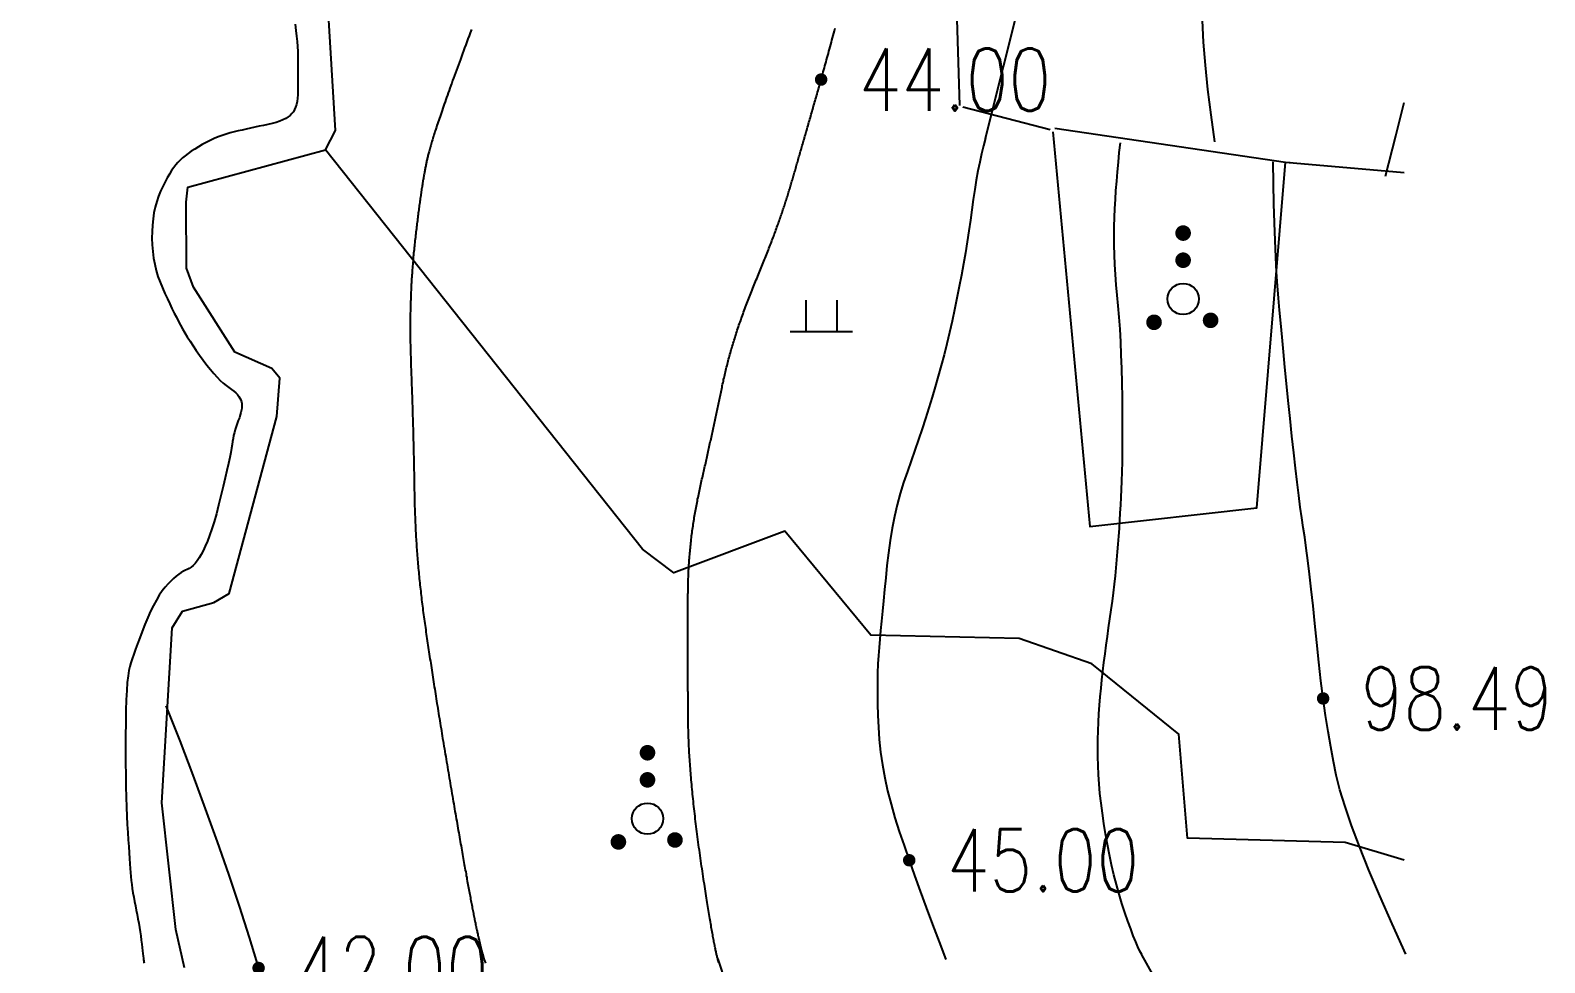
# Model space of a CAD drawing. Extents: x 39624947 to 39626627, y 3418539 to 3418836.
# Drawn here: x 39626517.46 to 39626565.97, y 3418711.38 to 3418741.25 of the extents above; entities that cross this region are included whole.
import ezdxf
from ezdxf.enums import TextEntityAlignment as Align

# ---------------------------------------------------------------- set-up
doc = ezdxf.new("R2010")
doc.units = 0
doc.layers.get('0').update_dxf_attribs({"linetype": 'CONTINUOUS'})
doc.layers.add('GCD', color=7, linetype='CONTINUOUS')
doc.layers.add('PUB_WALL', color=9, linetype='CONTINUOUS')
doc.styles.add('HZ', font='rs.shx', dxfattribs={"width": 0.8, "bigfont": 'hztxt.shx'})

# ---------------------------------------------------------------- blocks, each defined once
blk = doc.blocks.new('GC160')
at = {"const_width": 0.25}
for points in [[(1.584, 3.353, 1), (1.834, 3.353, 1)], [(1.584, 2.484, 1), (1.834, 2.484, 1)], [(0.652, 0.496, 1), (0.902, 0.496, 1)], [(2.464, 0.558, 1), (2.714, 0.558, 1)]]:
    blk.add_lwpolyline(points, format="xyb", close=True, dxfattribs=at)
blk.add_circle((1.709, 1.242), 0.5)
blk = doc.blocks.new('GC119')
for p, q in [((-0.5, 1), (-0.5, 0)), ((0.5, 1), (0.5, 0)), ((-1, 0), (1, 0))]:
    blk.add_line(p, q)
blk = doc.blocks.new('GC200')
at = {"linetype": 'Continuous', "const_width": 0.2, "flags": 128}
blk.add_lwpolyline([(-0.1, 0, 1), (0.1, 0, 1)], format="xyb", close=True, dxfattribs=at)
blk = doc.blocks.new('333377777')
at = {"layer": 'PUB_WALL', "color": 252, "ltscale": 0.01}
for points in [[(39623287.601, 3417515.616), (39623287.592, 3417515.648), (39623287.582, 3417515.678), (39623287.573, 3417515.708), (39623287.565, 3417515.737), (39623287.557, 3417515.765), (39623287.549, 3417515.792), (39623287.542, 3417515.819), (39623287.536, 3417515.845), (39623287.53, 3417515.871), (39623287.523, 3417515.898), (39623287.517, 3417515.926), (39623287.51, 3417515.956), (39623287.503, 3417515.987), (39623287.497, 3417516.019), (39623287.49, 3417516.052), (39623287.482, 3417516.087), (39623287.475, 3417516.122), (39623287.468, 3417516.159), (39623287.46, 3417516.197), (39623287.452, 3417516.237), (39623287.445, 3417516.277), (39623287.437, 3417516.319), (39623287.429, 3417516.362), (39623287.42, 3417516.406), (39623287.412, 3417516.451), (39623287.403, 3417516.497), (39623287.395, 3417516.545), (39623287.386, 3417516.594), (39623287.377, 3417516.644), (39623287.368, 3417516.695), (39623287.359, 3417516.748), (39623287.35, 3417516.801), (39623287.34, 3417516.856), (39623287.331, 3417516.912), (39623287.321, 3417516.97), (39623287.311, 3417517.028), (39623287.301, 3417517.088), (39623287.291, 3417517.149), (39623287.281, 3417517.211), (39623287.271, 3417517.274), (39623287.26, 3417517.339), (39623287.25, 3417517.404), (39623287.239, 3417517.471), (39623287.228, 3417517.539), (39623287.217, 3417517.609), (39623287.206, 3417517.679), (39623287.195, 3417517.751), (39623287.183, 3417517.824), (39623287.172, 3417517.898), (39623287.16, 3417517.973), (39623287.148, 3417518.05), (39623287.136, 3417518.127), (39623287.124, 3417518.206), (39623287.112, 3417518.286), (39623287.1, 3417518.368), (39623287.087, 3417518.45), (39623287.075, 3417518.534), (39623287.062, 3417518.617), (39623287.05, 3417518.702), (39623287.038, 3417518.786), (39623287.025, 3417518.871), (39623287.013, 3417518.956), (39623287.001, 3417519.042), (39623286.988, 3417519.128), (39623286.976, 3417519.214), (39623286.964, 3417519.3), (39623286.953, 3417519.385), (39623286.941, 3417519.47), (39623286.93, 3417519.555), (39623286.919, 3417519.639), (39623286.908, 3417519.722), (39623286.897, 3417519.806), (39623286.886, 3417519.889), (39623286.876, 3417519.971), (39623286.866, 3417520.053), (39623286.856, 3417520.135), (39623286.846, 3417520.216), (39623286.837, 3417520.297), (39623286.827, 3417520.377), (39623286.818, 3417520.457), (39623286.809, 3417520.537), (39623286.801, 3417520.616), (39623286.792, 3417520.695), (39623286.784, 3417520.774), (39623286.776, 3417520.852), (39623286.768, 3417520.929), (39623286.76, 3417521.006), (39623286.752, 3417521.083), (39623286.745, 3417521.16), (39623286.738, 3417521.236), (39623286.731, 3417521.311), (39623286.724, 3417521.387), (39623286.718, 3417521.461), (39623286.712, 3417521.536), (39623286.705, 3417521.61), (39623286.7, 3417521.683), (39623286.694, 3417521.756), (39623286.688, 3417521.829), (39623286.683, 3417521.902), (39623286.678, 3417521.974), (39623286.673, 3417522.045), (39623286.668, 3417522.116), (39623286.664, 3417522.187), (39623286.66, 3417522.257), (39623286.655, 3417522.327), (39623286.652, 3417522.397), (39623286.648, 3417522.466), (39623286.644, 3417522.535), (39623286.641, 3417522.603), (39623286.638, 3417522.671), (39623286.635, 3417522.738), (39623286.632, 3417522.806), (39623286.63, 3417522.872), (39623286.628, 3417522.939), (39623286.626, 3417523.005), (39623286.624, 3417523.07), (39623286.622, 3417523.135), (39623286.621, 3417523.2), (39623286.619, 3417523.264), (39623286.618, 3417523.328), (39623286.617, 3417523.392), (39623286.616, 3417523.455), (39623286.616, 3417523.518), (39623286.615, 3417523.581), (39623286.615, 3417523.643), (39623286.614, 3417523.706), (39623286.614, 3417523.768), (39623286.614, 3417523.829), (39623286.613, 3417523.891), (39623286.613, 3417523.952), (39623286.613, 3417524.014), (39623286.613, 3417524.075), (39623286.613, 3417524.136), (39623286.613, 3417524.198), (39623286.613, 3417524.259), (39623286.612, 3417524.32), (39623286.612, 3417524.38), (39623286.612, 3417524.441), (39623286.612, 3417524.502), (39623286.612, 3417524.562), (39623286.612, 3417524.623), (39623286.612, 3417524.683), (39623286.612, 3417524.743), (39623286.612, 3417524.803), (39623286.611, 3417524.863), (39623286.611, 3417524.923), (39623286.611, 3417524.983), (39623286.611, 3417525.043), (39623286.611, 3417525.103), (39623286.611, 3417525.162), (39623286.611, 3417525.222), (39623286.611, 3417525.281), (39623286.611, 3417525.34), (39623286.611, 3417525.399), (39623286.611, 3417525.459), (39623286.611, 3417525.518), (39623286.611, 3417525.576), (39623286.611, 3417525.635), (39623286.61, 3417525.694), (39623286.61, 3417525.752), (39623286.61, 3417525.811), (39623286.61, 3417525.869), (39623286.61, 3417525.928), (39623286.61, 3417525.986), (39623286.61, 3417526.044), (39623286.61, 3417526.102), (39623286.61, 3417526.16), (39623286.61, 3417526.217), (39623286.61, 3417526.275), (39623286.61, 3417526.333), (39623286.61, 3417526.39), (39623286.61, 3417526.448), (39623286.61, 3417526.505), (39623286.61, 3417526.562), (39623286.61, 3417526.619), (39623286.61, 3417526.676), (39623286.61, 3417526.733), (39623286.61, 3417526.79), (39623286.61, 3417526.847), (39623286.61, 3417526.903), (39623286.61, 3417526.96), (39623286.61, 3417527.016), (39623286.611, 3417527.072), (39623286.611, 3417527.129), (39623286.611, 3417527.185), (39623286.611, 3417527.241), (39623286.611, 3417527.297), (39623286.612, 3417527.353), (39623286.612, 3417527.409), (39623286.613, 3417527.464), (39623286.613, 3417527.52), (39623286.614, 3417527.576), (39623286.615, 3417527.631), (39623286.616, 3417527.687), (39623286.617, 3417527.742), (39623286.619, 3417527.798), (39623286.621, 3417527.853), (39623286.622, 3417527.908), (39623286.624, 3417527.964), (39623286.627, 3417528.019), (39623286.629, 3417528.074), (39623286.632, 3417528.129), (39623286.634, 3417528.185), (39623286.637, 3417528.24), (39623286.641, 3417528.295), (39623286.644, 3417528.35), (39623286.648, 3417528.405), (39623286.651, 3417528.46), (39623286.655, 3417528.514), (39623286.659, 3417528.569), (39623286.664, 3417528.624), (39623286.668, 3417528.679), (39623286.673, 3417528.733), (39623286.678, 3417528.788), (39623286.683, 3417528.843), (39623286.688, 3417528.897), (39623286.693, 3417528.952), (39623286.699, 3417529.006), (39623286.705, 3417529.061), (39623286.711, 3417529.115), (39623286.717, 3417529.169), (39623286.723, 3417529.224), (39623286.73, 3417529.278), (39623286.737, 3417529.332), (39623286.744, 3417529.386), (39623286.751, 3417529.44), (39623286.758, 3417529.494), (39623286.766, 3417529.548), (39623286.773, 3417529.602), (39623286.781, 3417529.656), (39623286.789, 3417529.71), (39623286.798, 3417529.764), (39623286.806, 3417529.818), (39623286.815, 3417529.871), (39623286.824, 3417529.925), (39623286.833, 3417529.979), (39623286.842, 3417530.032), (39623286.851, 3417530.086), (39623286.861, 3417530.139), (39623286.871, 3417530.193), (39623286.881, 3417530.246), (39623286.891, 3417530.3), (39623286.901, 3417530.353), (39623286.912, 3417530.406), (39623286.922, 3417530.46), (39623286.933, 3417530.513), (39623286.944, 3417530.566), (39623286.956, 3417530.619), (39623286.967, 3417530.672), (39623286.978, 3417530.725), (39623286.99, 3417530.778), (39623287.002, 3417530.831), (39623287.013, 3417530.884), (39623287.025, 3417530.937), (39623287.037, 3417530.99), (39623287.049, 3417531.042), (39623287.061, 3417531.095), (39623287.073, 3417531.147), (39623287.085, 3417531.2), (39623287.097, 3417531.252), (39623287.109, 3417531.305), (39623287.121, 3417531.357), (39623287.132, 3417531.409), (39623287.144, 3417531.462), (39623287.156, 3417531.514), (39623287.168, 3417531.566), (39623287.179, 3417531.618), (39623287.191, 3417531.67), (39623287.202, 3417531.722), (39623287.214, 3417531.774), (39623287.226, 3417531.825), (39623287.237, 3417531.877), (39623287.249, 3417531.929), (39623287.26, 3417531.98), (39623287.271, 3417532.032), (39623287.283, 3417532.083), (39623287.294, 3417532.135), (39623287.305, 3417532.186), (39623287.317, 3417532.237), (39623287.328, 3417532.289), (39623287.339, 3417532.34), (39623287.35, 3417532.391), (39623287.361, 3417532.442), (39623287.373, 3417532.493), (39623287.384, 3417532.544), (39623287.395, 3417532.595), (39623287.406, 3417532.645), (39623287.417, 3417532.696), (39623287.428, 3417532.747), (39623287.439, 3417532.797), (39623287.45, 3417532.848), (39623287.46, 3417532.898), (39623287.471, 3417532.949), (39623287.482, 3417532.999), (39623287.493, 3417533.049), (39623287.504, 3417533.099), (39623287.514, 3417533.15), (39623287.525, 3417533.2), (39623287.536, 3417533.25), (39623287.546, 3417533.3), (39623287.557, 3417533.35), (39623287.567, 3417533.399), (39623287.578, 3417533.449), (39623287.588, 3417533.499), (39623287.599, 3417533.549), (39623287.609, 3417533.598), (39623287.62, 3417533.648), (39623287.63, 3417533.697), (39623287.64, 3417533.747), (39623287.65, 3417533.796), (39623287.661, 3417533.845), (39623287.671, 3417533.895), (39623287.681, 3417533.944), (39623287.692, 3417533.993), (39623287.702, 3417534.042), (39623287.712, 3417534.091), (39623287.723, 3417534.141), (39623287.734, 3417534.19), (39623287.745, 3417534.239), (39623287.755, 3417534.289), (39623287.766, 3417534.338), (39623287.778, 3417534.388), (39623287.789, 3417534.437), (39623287.801, 3417534.487), (39623287.812, 3417534.537), (39623287.824, 3417534.587), (39623287.837, 3417534.637), (39623287.849, 3417534.687), (39623287.862, 3417534.737), (39623287.875, 3417534.787), (39623287.888, 3417534.838), (39623287.901, 3417534.888), (39623287.914, 3417534.939), (39623287.928, 3417534.989), (39623287.942, 3417535.04), (39623287.956, 3417535.091), (39623287.97, 3417535.142), (39623287.985, 3417535.193), (39623288, 3417535.245), (39623288.015, 3417535.296), (39623288.03, 3417535.347), (39623288.045, 3417535.399), (39623288.061, 3417535.45), (39623288.076, 3417535.502), (39623288.092, 3417535.554), (39623288.108, 3417535.606), (39623288.125, 3417535.658), (39623288.141, 3417535.71), (39623288.158, 3417535.762), (39623288.175, 3417535.815), (39623288.192, 3417535.867), (39623288.21, 3417535.92), (39623288.227, 3417535.972), (39623288.245, 3417536.025), (39623288.263, 3417536.078), (39623288.281, 3417536.131), (39623288.3, 3417536.184), (39623288.318, 3417536.237), (39623288.337, 3417536.29), (39623288.356, 3417536.343), (39623288.375, 3417536.397), (39623288.395, 3417536.45), (39623288.414, 3417536.504), (39623288.434, 3417536.558), (39623288.454, 3417536.612), (39623288.475, 3417536.666), (39623288.495, 3417536.72), (39623288.516, 3417536.774), (39623288.537, 3417536.828), (39623288.558, 3417536.882), (39623288.579, 3417536.937), (39623288.6, 3417536.991), (39623288.622, 3417537.046), (39623288.644, 3417537.101), (39623288.666, 3417537.156), (39623288.689, 3417537.211), (39623288.711, 3417537.266), (39623288.733, 3417537.321), (39623288.756, 3417537.375), (39623288.778, 3417537.43), (39623288.801, 3417537.485), (39623288.823, 3417537.539), (39623288.846, 3417537.594), (39623288.868, 3417537.648), (39623288.891, 3417537.703), (39623288.913, 3417537.757), (39623288.935, 3417537.811), (39623288.957, 3417537.864), (39623288.979, 3417537.918), (39623289, 3417537.971), (39623289.022, 3417538.024), (39623289.043, 3417538.076), (39623289.064, 3417538.129), (39623289.085, 3417538.181), (39623289.105, 3417538.233), (39623289.126, 3417538.284), (39623289.146, 3417538.336), (39623289.166, 3417538.387), (39623289.186, 3417538.438), (39623289.206, 3417538.488), (39623289.225, 3417538.539), (39623289.244, 3417538.589), (39623289.264, 3417538.639), (39623289.283, 3417538.689), (39623289.301, 3417538.738), (39623289.32, 3417538.787), (39623289.339, 3417538.836), (39623289.357, 3417538.885), (39623289.375, 3417538.934), (39623289.393, 3417538.982), (39623289.411, 3417539.03), (39623289.428, 3417539.078), (39623289.445, 3417539.125), (39623289.463, 3417539.172), (39623289.48, 3417539.219), (39623289.496, 3417539.266), (39623289.513, 3417539.313), (39623289.53, 3417539.359), (39623289.546, 3417539.405), (39623289.562, 3417539.451), (39623289.578, 3417539.496), (39623289.594, 3417539.542), (39623289.609, 3417539.587), (39623289.624, 3417539.632), (39623289.64, 3417539.676), (39623289.655, 3417539.721), (39623289.669, 3417539.765), (39623289.684, 3417539.809), (39623289.699, 3417539.852), (39623289.713, 3417539.896), (39623289.727, 3417539.939), (39623289.741, 3417539.982), (39623289.755, 3417540.024), (39623289.768, 3417540.067), (39623289.782, 3417540.109), (39623289.795, 3417540.151), (39623289.808, 3417540.193), (39623289.821, 3417540.234), (39623289.833, 3417540.275), (39623289.846, 3417540.316), (39623289.858, 3417540.357), (39623289.87, 3417540.398), (39623289.883, 3417540.439), (39623289.895, 3417540.479), (39623289.907, 3417540.52), (39623289.919, 3417540.561), (39623289.931, 3417540.602), (39623289.943, 3417540.643), (39623289.955, 3417540.684), (39623289.967, 3417540.725), (39623289.979, 3417540.767), (39623289.991, 3417540.808), (39623290.003, 3417540.85), (39623290.016, 3417540.893), (39623290.028, 3417540.935), (39623290.041, 3417540.978), (39623290.053, 3417541.021), (39623290.066, 3417541.064), (39623290.078, 3417541.107), (39623290.091, 3417541.151), (39623290.104, 3417541.195), (39623290.116, 3417541.239), (39623290.129, 3417541.284), (39623290.142, 3417541.329), (39623290.155, 3417541.374), (39623290.168, 3417541.419), (39623290.182, 3417541.464), (39623290.195, 3417541.51), (39623290.208, 3417541.556), (39623290.221, 3417541.602), (39623290.235, 3417541.649), (39623290.248, 3417541.696), (39623290.262, 3417541.743), (39623290.275, 3417541.79), (39623290.289, 3417541.837), (39623290.303, 3417541.885), (39623290.317, 3417541.933), (39623290.331, 3417541.981), (39623290.344, 3417542.03), (39623290.358, 3417542.079), (39623290.373, 3417542.128), (39623290.387, 3417542.177), (39623290.401, 3417542.226), (39623290.415, 3417542.276), (39623290.43, 3417542.326), (39623290.444, 3417542.376), (39623290.458, 3417542.427), (39623290.473, 3417542.478), (39623290.488, 3417542.529), (39623290.502, 3417542.58), (39623290.517, 3417542.631), (39623290.532, 3417542.683), (39623290.547, 3417542.735), (39623290.562, 3417542.787), (39623290.577, 3417542.84), (39623290.592, 3417542.893), (39623290.607, 3417542.946), (39623290.622, 3417542.999), (39623290.637, 3417543.052), (39623290.653, 3417543.106), (39623290.668, 3417543.16), (39623290.683, 3417543.214), (39623290.699, 3417543.269), (39623290.715, 3417543.324), (39623290.73, 3417543.379), (39623290.746, 3417543.434), (39623290.762, 3417543.49), (39623290.778, 3417543.547), (39623290.794, 3417543.604), (39623290.81, 3417543.661), (39623290.827, 3417543.719), (39623290.843, 3417543.778), (39623290.86, 3417543.837), (39623290.877, 3417543.897), (39623290.893, 3417543.957), (39623290.91, 3417544.018), (39623290.928, 3417544.08), (39623290.945, 3417544.142), (39623290.963, 3417544.206), (39623290.98, 3417544.269), (39623290.998, 3417544.334), (39623291.016, 3417544.399), (39623291.034, 3417544.465), (39623291.053, 3417544.532), (39623291.071, 3417544.599), (39623291.09, 3417544.667), (39623291.108, 3417544.736), (39623291.127, 3417544.806), (39623291.146, 3417544.876), (39623291.166, 3417544.947), (39623291.185, 3417545.018), (39623291.204, 3417545.09), (39623291.224, 3417545.163), (39623291.244, 3417545.237), (39623291.264, 3417545.311), (39623291.284, 3417545.386), (39623291.304, 3417545.462), (39623291.325, 3417545.539)], [(39623279.675, 3417545.498), (39623279.638, 3417545.399), (39623279.602, 3417545.301), (39623279.565, 3417545.204), (39623279.529, 3417545.106), (39623279.493, 3417545.01), (39623279.458, 3417544.915), (39623279.423, 3417544.821), (39623279.389, 3417544.728), (39623279.355, 3417544.636), (39623279.321, 3417544.545), (39623279.288, 3417544.456), (39623279.256, 3417544.368), (39623279.224, 3417544.28), (39623279.193, 3417544.195), (39623279.162, 3417544.11), (39623279.132, 3417544.026), (39623279.102, 3417543.944), (39623279.072, 3417543.862), (39623279.043, 3417543.782), (39623279.015, 3417543.703), (39623278.987, 3417543.625), (39623278.96, 3417543.549), (39623278.933, 3417543.473), (39623278.907, 3417543.399), (39623278.881, 3417543.326), (39623278.855, 3417543.254), (39623278.83, 3417543.183), (39623278.806, 3417543.113), (39623278.782, 3417543.045), (39623278.759, 3417542.977), (39623278.736, 3417542.911), (39623278.714, 3417542.846), (39623278.692, 3417542.782), (39623278.671, 3417542.719), (39623278.65, 3417542.658), (39623278.629, 3417542.598), (39623278.609, 3417542.538), (39623278.59, 3417542.48), (39623278.571, 3417542.423), (39623278.553, 3417542.368), (39623278.535, 3417542.313), (39623278.518, 3417542.26), (39623278.501, 3417542.207), (39623278.485, 3417542.156), (39623278.469, 3417542.106), (39623278.453, 3417542.058), (39623278.439, 3417542.01), (39623278.424, 3417541.964), (39623278.41, 3417541.918), (39623278.397, 3417541.874), (39623278.384, 3417541.831), (39623278.372, 3417541.79), (39623278.36, 3417541.749), (39623278.349, 3417541.709), (39623278.338, 3417541.671), (39623278.328, 3417541.634), (39623278.318, 3417541.598), (39623278.308, 3417541.563), (39623278.3, 3417541.53), (39623278.291, 3417541.497), (39623278.283, 3417541.465), (39623278.276, 3417541.434), (39623278.268, 3417541.403), (39623278.261, 3417541.372), (39623278.254, 3417541.342), (39623278.247, 3417541.312), (39623278.241, 3417541.282), (39623278.235, 3417541.253), (39623278.229, 3417541.224), (39623278.223, 3417541.194), (39623278.216, 3417541.164), (39623278.21, 3417541.133), (39623278.204, 3417541.102), (39623278.198, 3417541.07), (39623278.192, 3417541.038), (39623278.186, 3417541.006), (39623278.18, 3417540.972), (39623278.174, 3417540.939), (39623278.167, 3417540.905), (39623278.161, 3417540.871), (39623278.155, 3417540.836), (39623278.149, 3417540.8), (39623278.143, 3417540.764), (39623278.137, 3417540.728), (39623278.13, 3417540.691), (39623278.124, 3417540.654), (39623278.118, 3417540.617), (39623278.112, 3417540.578), (39623278.106, 3417540.54), (39623278.099, 3417540.501), (39623278.093, 3417540.461), (39623278.087, 3417540.421), (39623278.081, 3417540.381), (39623278.075, 3417540.34), (39623278.068, 3417540.298), (39623278.062, 3417540.257), (39623278.056, 3417540.214), (39623278.05, 3417540.172), (39623278.043, 3417540.128), (39623278.037, 3417540.085), (39623278.031, 3417540.04), (39623278.025, 3417539.996), (39623278.018, 3417539.951), (39623278.012, 3417539.905), (39623278.006, 3417539.859), (39623277.999, 3417539.813), (39623277.993, 3417539.766), (39623277.987, 3417539.718), (39623277.981, 3417539.67), (39623277.974, 3417539.622), (39623277.968, 3417539.573), (39623277.962, 3417539.524), (39623277.955, 3417539.474), (39623277.949, 3417539.424), (39623277.943, 3417539.373), (39623277.936, 3417539.322), (39623277.93, 3417539.271), (39623277.924, 3417539.219), (39623277.917, 3417539.166), (39623277.911, 3417539.113), (39623277.904, 3417539.06), (39623277.898, 3417539.006), (39623277.892, 3417538.951), (39623277.885, 3417538.897), (39623277.879, 3417538.841), (39623277.873, 3417538.786), (39623277.866, 3417538.73), (39623277.86, 3417538.674), (39623277.854, 3417538.618), (39623277.848, 3417538.561), (39623277.842, 3417538.504), (39623277.836, 3417538.447), (39623277.83, 3417538.389), (39623277.825, 3417538.331), (39623277.819, 3417538.274), (39623277.814, 3417538.216), (39623277.809, 3417538.158), (39623277.804, 3417538.099), (39623277.799, 3417538.041), (39623277.794, 3417537.982), (39623277.789, 3417537.924), (39623277.785, 3417537.865), (39623277.78, 3417537.806), (39623277.776, 3417537.747), (39623277.772, 3417537.688), (39623277.768, 3417537.629), (39623277.764, 3417537.569), (39623277.761, 3417537.51), (39623277.757, 3417537.45), (39623277.754, 3417537.39), (39623277.75, 3417537.33), (39623277.747, 3417537.27), (39623277.744, 3417537.21), (39623277.741, 3417537.149), (39623277.739, 3417537.089), (39623277.736, 3417537.028), (39623277.734, 3417536.967), (39623277.732, 3417536.906), (39623277.729, 3417536.845), (39623277.727, 3417536.784), (39623277.726, 3417536.723), (39623277.724, 3417536.661), (39623277.722, 3417536.599), (39623277.721, 3417536.538), (39623277.72, 3417536.476), (39623277.718, 3417536.414), (39623277.717, 3417536.351), (39623277.717, 3417536.289), (39623277.716, 3417536.227), (39623277.715, 3417536.164), (39623277.715, 3417536.101), (39623277.714, 3417536.038), (39623277.714, 3417535.975), (39623277.714, 3417535.912), (39623277.714, 3417535.849), (39623277.715, 3417535.786), (39623277.715, 3417535.722), (39623277.716, 3417535.658), (39623277.716, 3417535.594), (39623277.717, 3417535.53), (39623277.718, 3417535.466), (39623277.719, 3417535.402), (39623277.72, 3417535.338), (39623277.722, 3417535.273), (39623277.723, 3417535.209), (39623277.725, 3417535.144), (39623277.727, 3417535.079), (39623277.729, 3417535.014), (39623277.731, 3417534.949), (39623277.733, 3417534.883), (39623277.735, 3417534.818), (39623277.737, 3417534.753), (39623277.739, 3417534.687), (39623277.742, 3417534.622), (39623277.744, 3417534.556), (39623277.747, 3417534.491), (39623277.749, 3417534.425), (39623277.752, 3417534.36), (39623277.754, 3417534.294), (39623277.756, 3417534.229), (39623277.759, 3417534.163), (39623277.761, 3417534.098), (39623277.763, 3417534.032), (39623277.766, 3417533.967), (39623277.768, 3417533.902), (39623277.77, 3417533.836), (39623277.772, 3417533.771), (39623277.774, 3417533.706), (39623277.777, 3417533.641), (39623277.779, 3417533.575), (39623277.781, 3417533.51), (39623277.783, 3417533.445), (39623277.785, 3417533.38), (39623277.787, 3417533.315), (39623277.789, 3417533.25), (39623277.791, 3417533.184), (39623277.793, 3417533.119), (39623277.795, 3417533.054), (39623277.797, 3417532.989), (39623277.798, 3417532.924), (39623277.8, 3417532.86), (39623277.802, 3417532.795), (39623277.804, 3417532.73), (39623277.806, 3417532.665), (39623277.807, 3417532.6), (39623277.809, 3417532.535), (39623277.811, 3417532.47), (39623277.812, 3417532.406), (39623277.814, 3417532.341), (39623277.815, 3417532.276), (39623277.817, 3417532.212), (39623277.819, 3417532.147), (39623277.82, 3417532.082), (39623277.822, 3417532.018), (39623277.823, 3417531.953), (39623277.824, 3417531.888), (39623277.826, 3417531.824), (39623277.827, 3417531.759), (39623277.829, 3417531.695), (39623277.83, 3417531.631), (39623277.831, 3417531.566), (39623277.833, 3417531.502), (39623277.834, 3417531.437), (39623277.835, 3417531.373), (39623277.836, 3417531.309), (39623277.837, 3417531.244), (39623277.839, 3417531.18), (39623277.84, 3417531.116), (39623277.841, 3417531.052), (39623277.842, 3417530.987), (39623277.843, 3417530.923), (39623277.844, 3417530.859), (39623277.845, 3417530.795), (39623277.846, 3417530.731), (39623277.847, 3417530.667), (39623277.848, 3417530.602), (39623277.85, 3417530.538), (39623277.851, 3417530.474), (39623277.852, 3417530.41), (39623277.854, 3417530.345), (39623277.855, 3417530.281), (39623277.857, 3417530.217), (39623277.859, 3417530.152), (39623277.861, 3417530.087), (39623277.863, 3417530.023), (39623277.865, 3417529.958), (39623277.868, 3417529.893), (39623277.87, 3417529.828), (39623277.873, 3417529.763), (39623277.876, 3417529.698), (39623277.879, 3417529.633), (39623277.882, 3417529.567), (39623277.885, 3417529.502), (39623277.888, 3417529.437), (39623277.892, 3417529.371), (39623277.896, 3417529.306), (39623277.899, 3417529.24), (39623277.903, 3417529.174), (39623277.908, 3417529.108), (39623277.912, 3417529.042), (39623277.916, 3417528.976), (39623277.921, 3417528.91), (39623277.925, 3417528.844), (39623277.93, 3417528.778), (39623277.935, 3417528.712), (39623277.94, 3417528.645), (39623277.946, 3417528.579), (39623277.951, 3417528.512), (39623277.957, 3417528.446), (39623277.962, 3417528.379), (39623277.968, 3417528.312), (39623277.974, 3417528.245), (39623277.98, 3417528.178), (39623277.987, 3417528.111), (39623277.993, 3417528.044), (39623278, 3417527.977), (39623278.006, 3417527.91), (39623278.013, 3417527.842), (39623278.02, 3417527.775), (39623278.027, 3417527.707), (39623278.035, 3417527.64), (39623278.042, 3417527.572), (39623278.05, 3417527.504), (39623278.057, 3417527.437), (39623278.065, 3417527.369), (39623278.073, 3417527.301), (39623278.081, 3417527.233), (39623278.09, 3417527.164), (39623278.098, 3417527.096), (39623278.107, 3417527.028), (39623278.115, 3417526.96), (39623278.124, 3417526.891), (39623278.133, 3417526.822), (39623278.142, 3417526.754), (39623278.152, 3417526.685), (39623278.161, 3417526.616), (39623278.171, 3417526.547), (39623278.18, 3417526.478), (39623278.19, 3417526.409), (39623278.2, 3417526.34), (39623278.21, 3417526.27), (39623278.22, 3417526.2), (39623278.23, 3417526.13), (39623278.241, 3417526.06), (39623278.251, 3417525.99), (39623278.262, 3417525.919), (39623278.272, 3417525.848), (39623278.283, 3417525.777), (39623278.294, 3417525.705), (39623278.304, 3417525.634), (39623278.315, 3417525.562), (39623278.326, 3417525.489), (39623278.337, 3417525.417), (39623278.348, 3417525.344), (39623278.359, 3417525.271), (39623278.37, 3417525.197), (39623278.382, 3417525.124), (39623278.393, 3417525.05), (39623278.405, 3417524.976), (39623278.416, 3417524.901), (39623278.428, 3417524.827), (39623278.439, 3417524.752), (39623278.451, 3417524.676), (39623278.463, 3417524.601), (39623278.475, 3417524.525), (39623278.487, 3417524.449), (39623278.499, 3417524.373), (39623278.511, 3417524.296), (39623278.523, 3417524.219), (39623278.535, 3417524.142), (39623278.547, 3417524.064), (39623278.56, 3417523.987), (39623278.572, 3417523.909), (39623278.585, 3417523.83), (39623278.597, 3417523.752), (39623278.61, 3417523.673), (39623278.623, 3417523.594), (39623278.636, 3417523.515), (39623278.649, 3417523.435), (39623278.661, 3417523.355), (39623278.674, 3417523.275), (39623278.688, 3417523.195), (39623278.701, 3417523.114), (39623278.714, 3417523.033), (39623278.727, 3417522.952), (39623278.741, 3417522.87), (39623278.754, 3417522.788), (39623278.768, 3417522.706), (39623278.781, 3417522.624), (39623278.795, 3417522.542), (39623278.809, 3417522.459), (39623278.823, 3417522.376), (39623278.837, 3417522.292), (39623278.851, 3417522.208), (39623278.865, 3417522.124), (39623278.879, 3417522.04), (39623278.893, 3417521.956), (39623278.907, 3417521.871), (39623278.922, 3417521.786), (39623278.936, 3417521.701), (39623278.95, 3417521.615), (39623278.965, 3417521.53), (39623278.979, 3417521.445), (39623278.994, 3417521.361), (39623279.008, 3417521.276), (39623279.022, 3417521.192), (39623279.037, 3417521.108), (39623279.051, 3417521.024), (39623279.065, 3417520.94), (39623279.08, 3417520.858), (39623279.094, 3417520.776), (39623279.108, 3417520.694), (39623279.122, 3417520.613), (39623279.135, 3417520.533), (39623279.149, 3417520.454), (39623279.163, 3417520.376), (39623279.176, 3417520.298), (39623279.189, 3417520.22), (39623279.203, 3417520.144), (39623279.216, 3417520.068), (39623279.229, 3417519.993), (39623279.242, 3417519.918), (39623279.255, 3417519.845), (39623279.268, 3417519.771), (39623279.28, 3417519.699), (39623279.293, 3417519.627), (39623279.305, 3417519.556), (39623279.318, 3417519.486), (39623279.33, 3417519.416), (39623279.342, 3417519.347), (39623279.354, 3417519.279), (39623279.366, 3417519.211), (39623279.378, 3417519.144), (39623279.39, 3417519.078), (39623279.401, 3417519.013), (39623279.413, 3417518.948), (39623279.424, 3417518.884), (39623279.436, 3417518.82), (39623279.447, 3417518.757), (39623279.458, 3417518.695), (39623279.469, 3417518.634), (39623279.48, 3417518.573), (39623279.491, 3417518.513), (39623279.502, 3417518.454), (39623279.512, 3417518.395), (39623279.523, 3417518.337), (39623279.533, 3417518.28), (39623279.543, 3417518.223), (39623279.554, 3417518.167), (39623279.564, 3417518.112), (39623279.574, 3417518.058), (39623279.584, 3417518.004), (39623279.594, 3417517.951), (39623279.603, 3417517.898), (39623279.613, 3417517.846), (39623279.622, 3417517.795), (39623279.632, 3417517.745), (39623279.641, 3417517.695), (39623279.65, 3417517.646), (39623279.659, 3417517.598), (39623279.668, 3417517.55), (39623279.677, 3417517.503), (39623279.686, 3417517.457), (39623279.695, 3417517.411), (39623279.704, 3417517.366), (39623279.712, 3417517.322), (39623279.721, 3417517.278), (39623279.729, 3417517.235), (39623279.737, 3417517.193), (39623279.745, 3417517.151), (39623279.754, 3417517.109), (39623279.762, 3417517.068), (39623279.77, 3417517.028), (39623279.778, 3417516.988), (39623279.786, 3417516.949), (39623279.793, 3417516.91), (39623279.801, 3417516.872), (39623279.809, 3417516.834), (39623279.817, 3417516.797), (39623279.824, 3417516.76), (39623279.832, 3417516.724), (39623279.839, 3417516.688), (39623279.847, 3417516.653), (39623279.854, 3417516.618), (39623279.862, 3417516.584), (39623279.869, 3417516.55), (39623279.876, 3417516.517), (39623279.884, 3417516.484), (39623279.891, 3417516.451), (39623279.898, 3417516.42), (39623279.905, 3417516.388), (39623279.912, 3417516.357), (39623279.919, 3417516.327), (39623279.926, 3417516.297), (39623279.933, 3417516.268), (39623279.94, 3417516.239), (39623279.946, 3417516.211), (39623279.953, 3417516.183), (39623279.96, 3417516.155), (39623279.966, 3417516.128), (39623279.973, 3417516.102), (39623279.979, 3417516.076), (39623279.986, 3417516.051), (39623279.992, 3417516.026), (39623279.999, 3417516.001), (39623280.005, 3417515.978), (39623280.011, 3417515.954), (39623280.017, 3417515.931), (39623280.024, 3417515.909), (39623280.03, 3417515.887), (39623280.036, 3417515.865), (39623280.042, 3417515.845), (39623280.048, 3417515.824), (39623280.053, 3417515.804), (39623280.059, 3417515.785), (39623280.065, 3417515.766), (39623280.071, 3417515.747), (39623280.076, 3417515.729), (39623280.082, 3417515.712), (39623280.088, 3417515.695), (39623280.094, 3417515.678), (39623280.1, 3417515.659), (39623280.107, 3417515.64), (39623280.115, 3417515.619), (39623280.123, 3417515.597)], [(39623274.03, 3417545.668), (39623274.054, 3417545.473), (39623274.075, 3417545.289), (39623274.091, 3417545.115), (39623274.104, 3417544.952), (39623274.112, 3417544.799), (39623274.116, 3417544.657), (39623274.116, 3417544.525), (39623274.114, 3417544.398), (39623274.113, 3417544.272), (39623274.112, 3417544.147), (39623274.112, 3417544.022), (39623274.112, 3417543.897), (39623274.112, 3417543.773), (39623274.113, 3417543.649), (39623274.114, 3417543.526), (39623274.112, 3417543.407), (39623274.105, 3417543.297), (39623274.09, 3417543.194), (39623274.07, 3417543.1), (39623274.043, 3417543.014), (39623274.01, 3417542.937), (39623273.971, 3417542.868), (39623273.926, 3417542.807), (39623273.871, 3417542.751), (39623273.805, 3417542.7), (39623273.726, 3417542.651), (39623273.636, 3417542.606), (39623273.534, 3417542.564), (39623273.42, 3417542.526), (39623273.294, 3417542.491), (39623273.156, 3417542.46), (39623273.013, 3417542.43), (39623272.873, 3417542.4), (39623272.734, 3417542.37), (39623272.598, 3417542.34), (39623272.464, 3417542.311), (39623272.332, 3417542.281), (39623272.203, 3417542.251), (39623272.075, 3417542.221), (39623271.949, 3417542.189), (39623271.822, 3417542.152), (39623271.695, 3417542.109), (39623271.567, 3417542.061), (39623271.439, 3417542.007), (39623271.311, 3417541.948), (39623271.182, 3417541.885), (39623271.053, 3417541.815), (39623270.928, 3417541.743), (39623270.81, 3417541.672), (39623270.701, 3417541.6), (39623270.599, 3417541.528), (39623270.505, 3417541.457), (39623270.42, 3417541.386), (39623270.342, 3417541.314), (39623270.272, 3417541.243), (39623270.205, 3417541.167), (39623270.138, 3417541.079), (39623270.07, 3417540.98), (39623270.002, 3417540.871), (39623269.933, 3417540.75), (39623269.862, 3417540.619), (39623269.792, 3417540.476), (39623269.72, 3417540.322), (39623269.653, 3417540.16), (39623269.595, 3417539.989), (39623269.546, 3417539.812), (39623269.507, 3417539.627), (39623269.477, 3417539.435), (39623269.456, 3417539.235), (39623269.445, 3417539.028), (39623269.443, 3417538.814), (39623269.45, 3417538.599), (39623269.468, 3417538.388), (39623269.495, 3417538.181), (39623269.532, 3417537.98), (39623269.578, 3417537.783), (39623269.635, 3417537.591), (39623269.701, 3417537.404), (39623269.777, 3417537.221), (39623269.857, 3417537.045), (39623269.935, 3417536.876), (39623270.01, 3417536.716), (39623270.083, 3417536.563), (39623270.154, 3417536.418), (39623270.223, 3417536.281), (39623270.289, 3417536.152), (39623270.354, 3417536.031), (39623270.42, 3417535.911), (39623270.494, 3417535.785), (39623270.575, 3417535.653), (39623270.663, 3417535.515), (39623270.758, 3417535.372), (39623270.859, 3417535.223), (39623270.968, 3417535.068), (39623271.084, 3417534.908), (39623271.202, 3417534.751), (39623271.315, 3417534.608), (39623271.424, 3417534.478), (39623271.529, 3417534.361), (39623271.63, 3417534.258), (39623271.726, 3417534.169), (39623271.819, 3417534.092), (39623271.907, 3417534.03), (39623271.989, 3417533.974), (39623272.062, 3417533.917), (39623272.125, 3417533.861), (39623272.18, 3417533.805), (39623272.225, 3417533.748), (39623272.261, 3417533.691), (39623272.288, 3417533.635), (39623272.306, 3417533.578), (39623272.317, 3417533.518), (39623272.32, 3417533.455), (39623272.318, 3417533.386), (39623272.309, 3417533.313), (39623272.293, 3417533.235), (39623272.271, 3417533.153), (39623272.243, 3417533.065), (39623272.208, 3417532.974), (39623272.172, 3417532.879), (39623272.139, 3417532.784), (39623272.109, 3417532.689), (39623272.082, 3417532.593), (39623272.058, 3417532.496), (39623272.038, 3417532.399), (39623272.021, 3417532.301), (39623272.007, 3417532.203), (39623271.99, 3417532.091), (39623271.966, 3417531.953), (39623271.933, 3417531.788), (39623271.893, 3417531.596), (39623271.845, 3417531.378), (39623271.789, 3417531.134), (39623271.725, 3417530.862), (39623271.653, 3417530.565), (39623271.578, 3417530.265), (39623271.504, 3417529.988), (39623271.431, 3417529.734), (39623271.359, 3417529.503), (39623271.288, 3417529.294), (39623271.218, 3417529.108), (39623271.15, 3417528.945), (39623271.082, 3417528.804), (39623271.016, 3417528.681), (39623270.95, 3417528.573), (39623270.886, 3417528.477), (39623270.822, 3417528.396), (39623270.759, 3417528.328), (39623270.697, 3417528.274), (39623270.635, 3417528.234), (39623270.575, 3417528.207), (39623270.513, 3417528.182), (39623270.447, 3417528.148), (39623270.376, 3417528.104), (39623270.301, 3417528.051), (39623270.221, 3417527.987), (39623270.137, 3417527.915), (39623270.049, 3417527.832), (39623269.957, 3417527.74), (39623269.863, 3417527.635), (39623269.769, 3417527.514), (39623269.676, 3417527.376), (39623269.583, 3417527.222), (39623269.491, 3417527.051), (39623269.399, 3417526.864), (39623269.308, 3417526.66), (39623269.218, 3417526.44), (39623269.131, 3417526.22), (39623269.052, 3417526.015), (39623268.98, 3417525.824), (39623268.915, 3417525.649), (39623268.858, 3417525.489), (39623268.808, 3417525.344), (39623268.766, 3417525.215), (39623268.73, 3417525.1), (39623268.701, 3417524.972), (39623268.675, 3417524.8), (39623268.653, 3417524.585), (39623268.634, 3417524.328), (39623268.62, 3417524.027), (39623268.609, 3417523.684), (39623268.601, 3417523.297), (39623268.598, 3417522.867), (39623268.598, 3417522.428), (39623268.599, 3417522.013), (39623268.603, 3417521.622), (39623268.609, 3417521.255), (39623268.617, 3417520.913), (39623268.627, 3417520.594), (39623268.639, 3417520.299), (39623268.653, 3417520.029), (39623268.668, 3417519.779), (39623268.682, 3417519.546), (39623268.696, 3417519.329), (39623268.708, 3417519.129), (39623268.72, 3417518.946), (39623268.732, 3417518.779), (39623268.743, 3417518.629), (39623268.752, 3417518.495), (39623268.763, 3417518.369), (39623268.777, 3417518.241), (39623268.793, 3417518.111), (39623268.811, 3417517.979), (39623268.832, 3417517.845), (39623268.856, 3417517.709), (39623268.882, 3417517.571), (39623268.911, 3417517.431), (39623268.94, 3417517.29), (39623268.968, 3417517.151), (39623268.994, 3417517.012), (39623269.018, 3417516.874), (39623269.04, 3417516.737), (39623269.061, 3417516.601), (39623269.081, 3417516.466), (39623269.098, 3417516.332), (39623269.114, 3417516.204), (39623269.129, 3417516.09), (39623269.141, 3417515.987), (39623269.152, 3417515.897), (39623269.161, 3417515.82), (39623269.169, 3417515.755), (39623269.174, 3417515.703), (39623269.178, 3417515.663), (39623269.182, 3417515.629), (39623269.187, 3417515.593)], [(39623298.362, 3417542.336), (39623305.757, 3417541.253), (39623309.555, 3417540.923)], [(39623296.144, 3417542.016), (39623296.079, 3417541.773), (39623296.017, 3417541.517), (39623295.957, 3417541.249), (39623295.901, 3417540.969), (39623295.847, 3417540.677), (39623295.796, 3417540.373), (39623295.748, 3417540.057), (39623295.703, 3417539.729), (39623295.658, 3417539.392), (39623295.608, 3417539.05), (39623295.555, 3417538.703), (39623295.497, 3417538.351), (39623295.436, 3417537.994), (39623295.371, 3417537.632), (39623295.302, 3417537.265), (39623295.229, 3417536.893), (39623295.152, 3417536.521), (39623295.073, 3417536.154), (39623294.99, 3417535.791), (39623294.904, 3417535.434), (39623294.816, 3417535.082), (39623294.724, 3417534.734), (39623294.629, 3417534.392), (39623294.531, 3417534.054), (39623294.431, 3417533.719), (39623294.327, 3417533.382), (39623294.22, 3417533.044), (39623294.11, 3417532.706), (39623293.997, 3417532.366), (39623293.881, 3417532.025), (39623293.762, 3417531.683), (39623293.639, 3417531.341), (39623293.521, 3417530.993), (39623293.413, 3417530.638), (39623293.316, 3417530.274), (39623293.229, 3417529.903), (39623293.152, 3417529.523), (39623293.086, 3417529.135), (39623293.031, 3417528.74), (39623292.986, 3417528.336), (39623292.947, 3417527.938), (39623292.91, 3417527.56), (39623292.876, 3417527.201), (39623292.843, 3417526.863), (39623292.813, 3417526.545), (39623292.784, 3417526.246), (39623292.758, 3417525.968), (39623292.734, 3417525.709), (39623292.713, 3417525.452), (39623292.698, 3417525.176), (39623292.688, 3417524.883), (39623292.682, 3417524.571), (39623292.682, 3417524.242), (39623292.687, 3417523.895), (39623292.697, 3417523.53), (39623292.713, 3417523.147), (39623292.739, 3417522.752), (39623292.781, 3417522.35), (39623292.84, 3417521.942), (39623292.916, 3417521.528), (39623293.007, 3417521.108), (39623293.116, 3417520.681), (39623293.24, 3417520.248), (39623293.381, 3417519.808), (39623293.535, 3417519.357), (39623293.699, 3417518.888), (39623293.872, 3417518.401), (39623294.054, 3417517.897), (39623294.246, 3417517.375), (39623294.447, 3417516.836), (39623294.657, 3417516.279), (39623294.877, 3417515.705)], [(39623301.196, 3417515.788), (39623301.145, 3417515.868), (39623301.087, 3417515.976), (39623301.023, 3417516.112), (39623300.953, 3417516.276), (39623300.876, 3417516.468), (39623300.794, 3417516.688), (39623300.705, 3417516.936), (39623300.609, 3417517.212), (39623300.514, 3417517.505), (39623300.423, 3417517.804), (39623300.337, 3417518.109), (39623300.257, 3417518.421), (39623300.182, 3417518.739), (39623300.111, 3417519.063), (39623300.046, 3417519.393), (39623299.986, 3417519.73), (39623299.932, 3417520.065), (39623299.885, 3417520.394), (39623299.844, 3417520.714), (39623299.81, 3417521.027), (39623299.783, 3417521.332), (39623299.763, 3417521.629), (39623299.749, 3417521.919), (39623299.743, 3417522.202), (39623299.741, 3417522.479), (39623299.744, 3417522.756), (39623299.75, 3417523.032), (39623299.761, 3417523.307), (39623299.775, 3417523.582), (39623299.794, 3417523.855), (39623299.817, 3417524.127), (39623299.843, 3417524.398), (39623299.873, 3417524.67), (39623299.904, 3417524.943), (39623299.937, 3417525.219), (39623299.971, 3417525.496), (39623300.007, 3417525.775), (39623300.045, 3417526.056), (39623300.085, 3417526.339), (39623300.127, 3417526.623), (39623300.168, 3417526.907), (39623300.206, 3417527.186), (39623300.241, 3417527.46), (39623300.273, 3417527.73), (39623300.303, 3417527.996), (39623300.33, 3417528.257), (39623300.354, 3417528.514), (39623300.375, 3417528.767), (39623300.394, 3417529.017), (39623300.412, 3417529.267), (39623300.43, 3417529.517), (39623300.446, 3417529.768), (39623300.461, 3417530.018), (39623300.476, 3417530.268), (39623300.49, 3417530.518), (39623300.502, 3417530.768), (39623300.513, 3417531.033), (39623300.522, 3417531.327), (39623300.528, 3417531.651), (39623300.533, 3417532.004), (39623300.535, 3417532.386), (39623300.534, 3417532.797), (39623300.532, 3417533.238), (39623300.527, 3417533.708), (39623300.519, 3417534.184), (39623300.508, 3417534.641), (39623300.493, 3417535.079), (39623300.474, 3417535.499), (39623300.452, 3417535.9), (39623300.426, 3417536.283), (39623300.397, 3417536.646), (39623300.364, 3417536.992), (39623300.332, 3417537.324), (39623300.306, 3417537.651), (39623300.286, 3417537.971), (39623300.271, 3417538.285), (39623300.263, 3417538.592), (39623300.26, 3417538.893), (39623300.264, 3417539.188), (39623300.273, 3417539.476), (39623300.286, 3417539.763), (39623300.303, 3417540.053), (39623300.322, 3417540.347), (39623300.345, 3417540.644), (39623300.37, 3417540.944), (39623300.398, 3417541.248), (39623300.429, 3417541.556), (39623300.462, 3417541.867)], [(39623309.605, 3417515.883), (39623309.165, 3417516.852), (39623308.772, 3417517.749), (39623308.425, 3417518.574), (39623308.124, 3417519.326), (39623307.869, 3417520.006), (39623307.659, 3417520.613), (39623307.496, 3417521.149), (39623307.379, 3417521.612), (39623307.287, 3417522.051), (39623307.199, 3417522.517), (39623307.115, 3417523.009), (39623307.034, 3417523.527), (39623306.958, 3417524.071), (39623306.886, 3417524.641), (39623306.819, 3417525.237), (39623306.755, 3417525.859), (39623306.694, 3417526.472), (39623306.635, 3417527.042), (39623306.578, 3417527.568), (39623306.523, 3417528.051), (39623306.47, 3417528.49), (39623306.419, 3417528.886), (39623306.37, 3417529.239), (39623306.323, 3417529.548), (39623306.276, 3417529.854), (39623306.227, 3417530.197), (39623306.177, 3417530.578), (39623306.125, 3417530.996), (39623306.071, 3417531.452), (39623306.016, 3417531.945), (39623305.959, 3417532.476), (39623305.9, 3417533.043), (39623305.842, 3417533.617), (39623305.788, 3417534.164), (39623305.736, 3417534.685), (39623305.688, 3417535.179), (39623305.643, 3417535.648), (39623305.602, 3417536.09), (39623305.563, 3417536.505), (39623305.528, 3417536.894), (39623305.496, 3417537.292), (39623305.467, 3417537.731), (39623305.441, 3417538.213), (39623305.419, 3417538.738), (39623305.399, 3417539.304), (39623305.383, 3417539.913), (39623305.369, 3417540.564), (39623305.359, 3417541.257)], [(39623269.891, 3417523.832), (39623270.331, 3417522.714), (39623270.751, 3417521.616), (39623271.151, 3417520.538), (39623271.532, 3417519.479), (39623271.893, 3417518.439), (39623272.234, 3417517.419), (39623272.556, 3417516.418), (39623272.858, 3417515.437)]]:
    blk.add_lwpolyline(points, dxfattribs=at)
for points, elevation in [([(39623296.144, 3417542.016), (39623297.883, 3417548.962), (39623299.324, 3417557.456), (39623300.252, 3417560.103), (39623303.173, 3417565.67), (39623304.799, 3417568.031), (39623307.318, 3417570.747), (39623309.555, 3417572.736)], 45), ([(39623294.558, 3417567.264), (39623295.314, 3417543.064)], 51.487), ([(39623303.493, 3417541.904), (39623303.369, 3417542.763), (39623303.267, 3417543.581), (39623303.187, 3417544.357), (39623303.13, 3417545.092), (39623303.095, 3417545.784)], 97.487), ([(39623270.484, 3417515.443), (39623270.204, 3417516.673), (39623269.763, 3417520.726), (39623270.085, 3417526.338), (39623270.419, 3417526.865), (39623271.421, 3417527.145), (39623271.917, 3417527.432), (39623273.437, 3417533.103), (39623273.542, 3417534.334), (39623273.282, 3417534.646), (39623272.092, 3417535.167), (39623270.772, 3417537.251), (39623270.547, 3417537.859), (39623270.54, 3417539.969), (39623270.595, 3417540.446), (39623275.001, 3417541.646), (39623275.321, 3417542.27), (39623274.904, 3417549.17), (39623274.888, 3417550.629), (39623274.422, 3417551.033), (39623271.371, 3417550.129), (39623268.353, 3417548.704), (39623265.769, 3417547.933), (39623257.555, 3417545.817)], 51.487), ([(39623298.218, 3417542.286), (39623295.413, 3417543.013)], 51.487), ([(39623308.958, 3417540.804), (39623309.282, 3417542.094), (39623309.555, 3417543.161)], 98.487), ([(39623298.299, 3417542.228), (39623299.485, 3417529.579), (39623304.837, 3417530.182), (39623305.757, 3417541.253), (39623305.9, 3417541.241)], 51.487), ([(39623309.555, 3417518.888), (39623307.663, 3417519.454), (39623302.609, 3417519.593), (39623302.34, 3417522.925), (39623299.551, 3417525.186), (39623297.225, 3417525.996), (39623292.468, 3417526.099), (39623289.712, 3417529.43), (39623286.154, 3417528.091), (39623285.155, 3417528.859), (39623275.001, 3417541.646)], 51.487), ([(39623287.836, 3417514.945), (39623287.574, 3417515.716)], 44), ([(39623309.555, 3417494.1), (39623309.415, 3417494.687), (39623309.155, 3417495.736), (39623308.873, 3417496.825), (39623308.571, 3417497.955), (39623308.248, 3417499.127), (39623307.904, 3417500.34), (39623307.539, 3417501.594), (39623307.154, 3417502.889), (39623306.713, 3417504.243), (39623306.184, 3417505.673), (39623305.567, 3417507.18), (39623304.861, 3417508.763), (39623304.066, 3417510.423), (39623303.182, 3417512.16), (39623302.21, 3417513.972), (39623301.15, 3417515.862)], 46)]:
    blk.add_lwpolyline(points, dxfattribs=dict(at, elevation=elevation))
ref = blk.add_blockref('GC200', (39623290.877, 3417543.897, 44), dxfattribs=at)
ref.add_attrib('height', '44.00', dxfattribs={"layer": 'GCD', "linetype": 'Continuous', "height": 2, "style": 'HZ', "width": 0.8}).set_placement((39623292.077, 3417543.897, 44), align=Align.MIDDLE_LEFT)
for name, p in [('GC160', (39623300.764, 3417535.626, 51.487)), ('GC119', (39623290.884, 3417535.826, 51.487)), ('GC160', (39623283.606, 3417518.98, 51.487))]:
    blk.add_blockref(name, p, dxfattribs=at)
ref = blk.add_blockref('GC200', (39623306.958, 3417524.071, 98.487), dxfattribs=at)
ref.add_attrib('height', '98.49', dxfattribs={"layer": 'GCD', "linetype": 'Continuous', "height": 2, "style": 'HZ', "width": 0.8}).set_placement((39623308.158, 3417524.071, 98.487), align=Align.MIDDLE_LEFT)
ref = blk.add_blockref('GC200', (39623293.699, 3417518.888, 45), dxfattribs=at)
ref.add_attrib('height', '45.00', dxfattribs={"layer": 'GCD', "linetype": 'Continuous', "height": 2, "style": 'HZ', "width": 0.8}).set_placement((39623294.899, 3417518.888, 45), align=Align.MIDDLE_LEFT)
ref = blk.add_blockref('GC200', (39623272.858, 3417515.437, 42), dxfattribs=at)
ref.add_attrib('height', '42.00', dxfattribs={"layer": 'GCD', "linetype": 'Continuous', "height": 2, "style": 'HZ', "width": 0.8}).set_placement((39623274.058, 3417515.437, 42), align=Align.MIDDLE_LEFT)

msp = doc.modelspace()

# ---------------------------------------------------------------- block references
at = {"linetype": 'Continuous'}
msp.add_blockref('333377777', (3251.913, 1195.776), dxfattribs=at)

doc.saveas('drawing.dxf')
